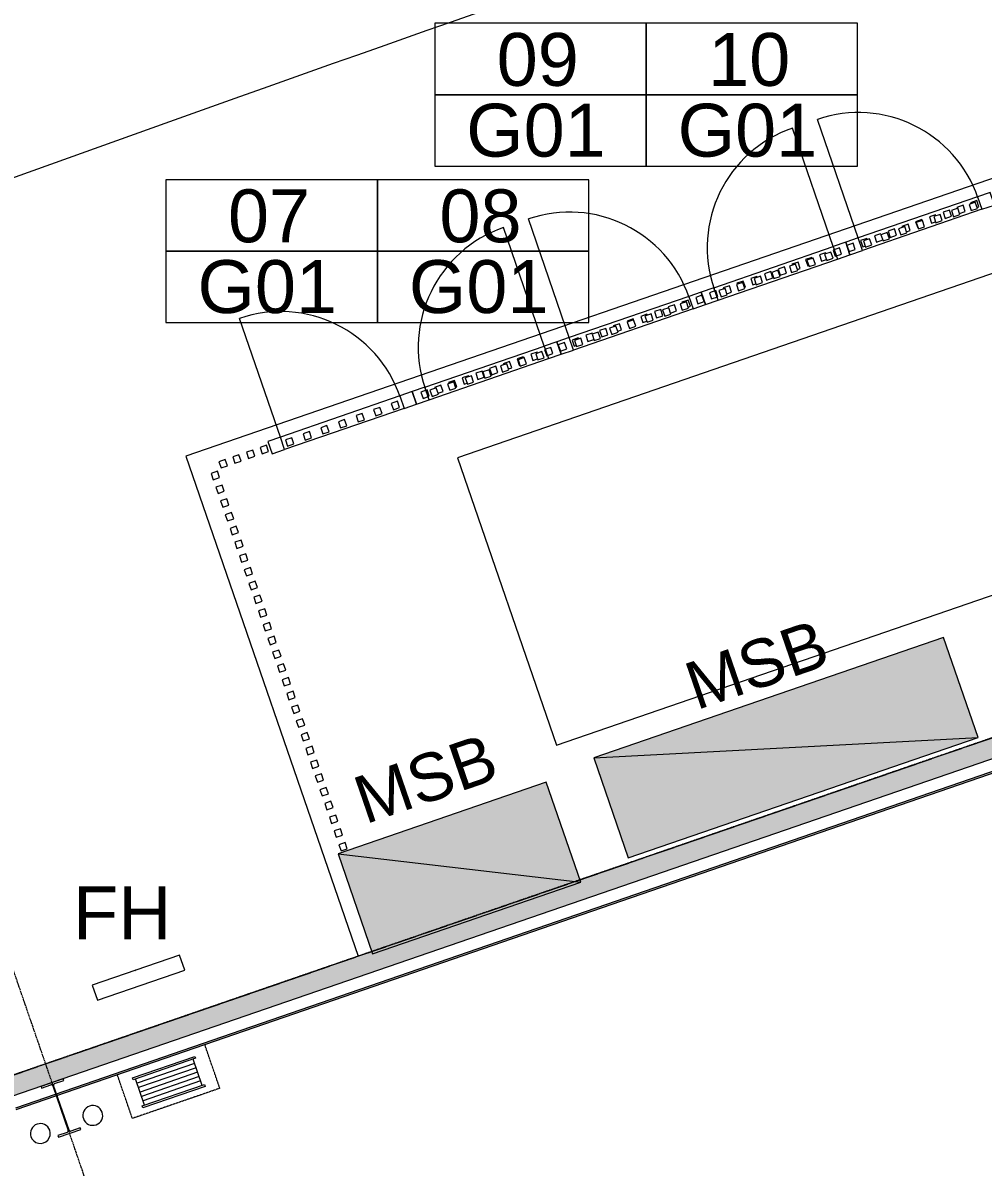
# Model space of a CAD drawing. Header units: millimetres. Extents: x -2612262 to -2065320, y 3717813 to 4283368.
# Drawn here: x -2410978 to -2403711, y 4011214 to 4019870 of the extents above; entities that cross this region are included whole.
import ezdxf

# ---------------------------------------------------------------- set-up
doc = ezdxf.new("R2010")
doc.units = ezdxf.units.MM
for name, pattern in [('Aligning Line', [3.2004, 1.6002, -1.6002]), ('Grid Line', [21, 12, -3, 3, -3]), ('Hidden', [6, 4, -2]), ('Overhead', [4, 2.5, -1.5])]:
    doc.linetypes.add(name, pattern=pattern)
for name, color, linetype, lineweight in [('A-DETL', 90, 'Continuous', 18), ('A-DETL-GENF', 92, 'Continuous', 5), ('A-DOOR', 31, 'Continuous', 5), ('A-DOOR-IDEN', 31, 'Continuous', 5), ('A-FLOR', 192, 'Continuous', 5), ('A-FLOR-OVHD', 1, 'Overhead', 13), ('A-GENM', 13, 'Continuous', 5), ('A-GLAZ-CWMG', 51, 'Continuous', 5), ('A-WALL', 113, 'Continuous', 5), ('A-WALL-FNSH', 113, 'Continuous', 13), ('A-WALL-PATT', 111, 'Continuous', 13), ('F-FIRE', 13, 'Continuous', 5), ('F-FIRE-IDEN', 13, 'Continuous', 5), ('G-ANNO-REFR', 1, 'Aligning Line', 5), ('G-ANNO-TEXT', 231, 'Continuous', 5), ('P-SANR-FIXT', 6, 'Continuous', 5), ('P-SANR-FIXT-HDLN', 131, 'Hidden', 5), ('S-BEAM', 12, 'Continuous', 5), ('S-GRID', 1, 'Continuous', 5)]:
    doc.layers.add(name, color=color, linetype=linetype, lineweight=lineweight)
doc.styles.add('Arial_1', font='arial.ttf', dxfattribs={"height": 360})
doc.styles.add('Arial_3', font='arial.ttf', dxfattribs={"height": 400})
picture_1 = doc.add_image_def('image1.jpg', size_in_pixel=(6528, 5638))

# ---------------------------------------------------------------- blocks, each defined once
blk = doc.blocks.new('Hydrant_double4 - Hydrant_double-1019364-GA - Part A')
at = {"layer": 'F-FIRE'}
for p, q in [((-2397509, 3973380.1), (-2398170.9, 3973152.2)), ((-2397470, 3973266.6), (-2397509, 3973380.1)), ((-2398131.8, 3973038.7), (-2397470, 3973266.6)), ((-2398170.9, 3973152.2), (-2398131.8, 3973038.7))]:
    blk.add_line(p, q, dxfattribs=at)
for start, end in [(99.28632, 118.71449), (279.28632, 298.71449)]:
    blk.add_arc((-2397820.4, 3973209.4), 60, start, end, dxfattribs=at)
blk = doc.blocks.new('Rectangular Mullion - 50 x 50mm-V13-GA - Part A')
at = {"layer": 'A-GLAZ-CWMG'}
for p, q in [((-25, 25), (25, 25)), ((-25, -25), (-25, 25)), ((25, 25), (25, -25)), ((25, -25), (-25, -25))]:
    blk.add_line(p, q, dxfattribs=at)
blk = doc.blocks.new('Rectangular Mullion - 50 x 50mm-V37-GA - Part A')
at = {"layer": 'A-GLAZ-CWMG'}
for p, q in [((-25, 25), (25, 25)), ((-25, -25), (-25, 25)), ((25, 25), (25, -25)), ((25, -25), (-25, -25))]:
    blk.add_line(p, q, dxfattribs=at)
blk = doc.blocks.new('Rectangular Mullion - 50 x 50mm-V38-GA - Part A')
at = {"layer": 'A-GLAZ-CWMG'}
for p, q in [((-15, 25), (25, 25)), ((25, 25), (25, -25)), ((-25, -25), (-25, -16.9)), ((25, -25), (-25, -25))]:
    blk.add_line(p, q, dxfattribs=at)
blk = doc.blocks.new('Rectangular Mullion - 50 x 50mm-V39-GA - Part A')
at = {"layer": 'A-GLAZ-CWMG'}
for p, q in [((16.1, 25), (25, 25)), ((25, 25), (25, -25)), ((-25, -25), (-25, -16.9)), ((25, -25), (-25, -25))]:
    blk.add_line(p, q, dxfattribs=at)
blk = doc.blocks.new('Rectangular Mullion - 50 x 50mm-V40-GA - Part A')
at = {"layer": 'A-GLAZ-CWMG'}
for p, q in [((-25, 25), (-2.9, 25)), ((-25, -25), (-25, 25)), ((25, -25), (-25, -25)), ((25, -16.9), (25, -25))]:
    blk.add_line(p, q, dxfattribs=at)
blk = doc.blocks.new('Rectangular Mullion - 50 x 50mm-V41-GA - Part A')
at = {"layer": 'A-GLAZ-CWMG'}
for p, q in [((-0.8, 25), (25, 25)), ((25, 25), (25, -25)), ((-25, -25), (-25, -16.9)), ((25, -25), (-25, -25))]:
    blk.add_line(p, q, dxfattribs=at)
blk = doc.blocks.new('Rectangular Mullion - 50 x 50mm-V42-GA - Part A')
at = {"layer": 'A-GLAZ-CWMG'}
for p, q in [((-25, 25), (-19.7, 25)), ((-25, -25), (-25, 25)), ((25, -25), (-25, -25)), ((25, -16.9), (25, -25))]:
    blk.add_line(p, q, dxfattribs=at)
blk = doc.blocks.new('Rectangular Mullion - 50 x 50mm-V43-GA - Part A')
at = {"layer": 'A-GLAZ-CWMG'}
for p, q in [((-25, 25), (11.3, 25)), ((-25, -25), (-25, 25)), ((25, -25), (-25, -25)), ((25, -16.9), (25, -25))]:
    blk.add_line(p, q, dxfattribs=at)
blk = doc.blocks.new('Rectangular Mullion - 50 x 50mm-V44-GA - Part A')
at = {"layer": 'A-GLAZ-CWMG'}
for p, q in [((-25, 25), (25, 25)), ((-25, -25), (-25, 25)), ((25, 25), (25, -25)), ((25, -25), (-25, -25))]:
    blk.add_line(p, q, dxfattribs=at)
blk = doc.blocks.new('Rectangular Mullion - 50 x 50mm-V14-GA - Part A')
at = {"layer": 'A-GLAZ-CWMG'}
for p, q in [((-25, 25), (25, 25)), ((-25, -25), (-25, 25)), ((25, 25), (25, -25)), ((25, -25), (-25, -25))]:
    blk.add_line(p, q, dxfattribs=at)
blk = doc.blocks.new('Rectangular Mullion - 50 x 50mm-V45-GA - Part A')
at = {"layer": 'A-GLAZ-CWMG'}
for p, q in [((-25, 25), (-8.7, 25)), ((-25, -25), (-25, 25)), ((25, -25), (-25, -25)), ((25, -16.9), (25, -25))]:
    blk.add_line(p, q, dxfattribs=at)
blk = doc.blocks.new('Rectangular Mullion - 50 x 50mm-V46-GA - Part A')
at = {"layer": 'A-GLAZ-CWMG'}
for p, q in [((-25, 25), (22.4, 25)), ((-25, -25), (-25, 25)), ((25, -25), (-25, -25)), ((25, -16.9), (25, -25))]:
    blk.add_line(p, q, dxfattribs=at)
blk = doc.blocks.new('Rectangular Mullion - 50 x 50mm-V47-GA - Part A')
at = {"layer": 'A-GLAZ-CWMG'}
for p, q in [((-6.6, 25), (25, 25)), ((25, 25), (25, -25)), ((-25, -25), (-25, -16.9)), ((25, -25), (-25, -25))]:
    blk.add_line(p, q, dxfattribs=at)
blk = doc.blocks.new('Rectangular Mullion - 50 x 50mm-V31-GA - Part A')
at = {"layer": 'A-GLAZ-CWMG'}
for p, q in [((25, 25), (25, -25)), ((-25, -25), (-25, -16.9)), ((25, -25), (-25, -25))]:
    blk.add_line(p, q, dxfattribs=at)
blk = doc.blocks.new('Rectangular Mullion - 50 x 50mm-V48-GA - Part A')
at = {"layer": 'A-GLAZ-CWMG'}
for p, q in [((-25, 25), (5.5, 25)), ((-25, -25), (-25, 25)), ((25, -25), (-25, -25)), ((25, -16.9), (25, -25))]:
    blk.add_line(p, q, dxfattribs=at)
blk = doc.blocks.new('Rectangular Mullion - 50 x 50mm-V49-GA - Part A')
at = {"layer": 'A-GLAZ-CWMG'}
for p, q in [((-23.4, 25), (25, 25)), ((25, 25), (25, -25)), ((-25, -25), (-25, -16.9)), ((25, -25), (-25, -25))]:
    blk.add_line(p, q, dxfattribs=at)
blk = doc.blocks.new('Rectangular Mullion - 50 x 50mm-V50-GA - Part A')
at = {"layer": 'A-GLAZ-CWMG'}
for p, q in [((7.6, 25), (25, 25)), ((25, 25), (25, -25)), ((-25, -25), (-25, -16.9)), ((25, -25), (-25, -25))]:
    blk.add_line(p, q, dxfattribs=at)
blk = doc.blocks.new('Rectangular Mullion - 50 x 50mm-V51-GA - Part A')
at = {"layer": 'A-GLAZ-CWMG'}
for p, q in [((-25, 25), (25, 25)), ((-25, -25), (-25, 25)), ((25, 25), (25, -25)), ((25, -25), (-25, -25))]:
    blk.add_line(p, q, dxfattribs=at)
blk = doc.blocks.new('Rectangular Mullion - 50 x 50mm-V52-GA - Part A')
at = {"layer": 'A-GLAZ-CWMG'}
for p, q in [((-12.4, 25), (25, 25)), ((25, 25), (25, -25)), ((-25, -25), (-25, -16.9)), ((25, -25), (-25, -25))]:
    blk.add_line(p, q, dxfattribs=at)
blk = doc.blocks.new('Rectangular Mullion - 50 x 50mm-V53-GA - Part A')
at = {"layer": 'A-GLAZ-CWMG'}
for p, q in [((18.7, 25), (25, 25)), ((25, 25), (25, -25)), ((-25, -25), (-25, -16.9)), ((25, -25), (-25, -25))]:
    blk.add_line(p, q, dxfattribs=at)
blk = doc.blocks.new('Rectangular Mullion - 50 x 50mm-V54-GA - Part A')
at = {"layer": 'A-GLAZ-CWMG'}
for p, q in [((-25, 25), (-0.3, 25)), ((-25, -25), (-25, 25)), ((25, -25), (-25, -25)), ((25, -16.9), (25, -25))]:
    blk.add_line(p, q, dxfattribs=at)
blk = doc.blocks.new('Rectangular Mullion - 50 x 50mm-V55-GA - Part A')
at = {"layer": 'A-GLAZ-CWMG'}
for p, q in [((1.8, 25), (25, 25)), ((25, 25), (25, -25)), ((-25, -25), (-25, -16.9)), ((25, -25), (-25, -25))]:
    blk.add_line(p, q, dxfattribs=at)
blk = doc.blocks.new('Rectangular Mullion - 50 x 50mm-V56-GA - Part A')
at = {"layer": 'A-GLAZ-CWMG'}
for p, q in [((-25, 25), (-17.1, 25)), ((-25, -25), (-25, 25)), ((25, -25), (-25, -25)), ((25, -16.9), (25, -25))]:
    blk.add_line(p, q, dxfattribs=at)
blk = doc.blocks.new('Rectangular Mullion - 50 x 50mm-V57-GA - Part A')
at = {"layer": 'A-GLAZ-CWMG'}
for p, q in [((-25, 25), (13.9, 25)), ((-25, -25), (-25, 25)), ((25, -25), (-25, -25)), ((25, -16.9), (25, -25))]:
    blk.add_line(p, q, dxfattribs=at)
blk = doc.blocks.new('Rectangular Mullion - 50 x 50mm-V58-GA - Part A')
at = {"layer": 'A-GLAZ-CWMG'}
for p, q in [((-25, 25), (25, 25)), ((-25, -25), (-25, 25)), ((25, 25), (25, -25)), ((25, -25), (-25, -25))]:
    blk.add_line(p, q, dxfattribs=at)
blk = doc.blocks.new('Rectangular Mullion - 50 x 50mm-V59-GA - Part A')
at = {"layer": 'A-GLAZ-CWMG'}
for p, q in [((-25, 25), (-6.1, 25)), ((-25, -25), (-25, 25)), ((25, -25), (-25, -25)), ((25, -16.9), (25, -25))]:
    blk.add_line(p, q, dxfattribs=at)
blk = doc.blocks.new('Rectangular Mullion - 50 x 50mm-V60-GA - Part A')
at = {"layer": 'A-GLAZ-CWMG'}
for p, q in [((-25, 25), (25, 25)), ((-25, -25), (-25, 25)), ((25, -25), (-25, -25)), ((25, -16.9), (25, -25))]:
    blk.add_line(p, q, dxfattribs=at)
blk = doc.blocks.new('Rectangular Mullion - 50 x 50mm-V61-GA - Part A')
at = {"layer": 'A-GLAZ-CWMG'}
for p, q in [((-4, 25), (25, 25)), ((25, 25), (25, -25)), ((-25, -25), (-25, -16.9)), ((25, -25), (-25, -25))]:
    blk.add_line(p, q, dxfattribs=at)
blk = doc.blocks.new('Rectangular Mullion - 50 x 50mm-V62-GA - Part A')
at = {"layer": 'A-GLAZ-CWMG'}
for p, q in [((-25, -25), (-25, 25)), ((25, -25), (-25, -25)), ((25, -16.9), (25, -25))]:
    blk.add_line(p, q, dxfattribs=at)
blk = doc.blocks.new('Rectangular Mullion - 50 x 50mm-V63-GA - Part A')
at = {"layer": 'A-GLAZ-CWMG'}
for p, q in [((-25, 25), (8.1, 25)), ((-25, -25), (-25, 25)), ((25, -25), (-25, -25)), ((25, -16.9), (25, -25))]:
    blk.add_line(p, q, dxfattribs=at)
blk = doc.blocks.new('Rectangular Mullion - 50 x 50mm-V64-GA - Part A')
at = {"layer": 'A-GLAZ-CWMG'}
for p, q in [((-20.8, 25), (25, 25)), ((25, 25), (25, -25)), ((-25, -25), (-25, -16.9)), ((25, -25), (-25, -25))]:
    blk.add_line(p, q, dxfattribs=at)
blk = doc.blocks.new('Rectangular Mullion - 50 x 50mm-V65-GA - Part A')
at = {"layer": 'A-GLAZ-CWMG'}
for p, q in [((10.2, 25), (25, 25)), ((25, 25), (25, -25)), ((-25, -25), (-25, -16.9)), ((25, -25), (-25, -25))]:
    blk.add_line(p, q, dxfattribs=at)
blk = doc.blocks.new('Mechanical - Condensers - Mechanical - Condensers-1249279-GA - Part A')
at = {"layer": 'A-GENM', "lineweight": 13}
for p, q in [((-2403056.5, 4018175.4), (-2407689.5, 4016580.1)), ((-2407689.5, 4016580.1), (-2406940.7, 4014405.4)), ((-2406940.7, 4014405.4), (-2402307.7, 4016000.7))]:
    blk.add_line(p, q, dxfattribs=at)
blk = doc.blocks.new('Plumbing_FHR_AAA - 500mm Dia x 240mm D-1557692-GA - Part A')
at = {"layer": 'P-SANR-FIXT'}
for p, q in [((-125, 427), (375, 427)), ((-125, 412), (-125, 427)), ((375, 412), (-125, 412)), ((-105, 412), (-105, 202)), ((-105, 377), (355, 377)), ((355, 412), (355, 202)), ((375, 427), (375, 412)), ((-105, 342), (355, 342)), ((-105, 307), (355, 307)), ((-105, 272), (355, 272)), ((-125, 202), (375, 202)), ((-125, 187), (-125, 202)), ((375, 187), (-125, 187)), ((-105, 237), (355, 237)), ((375, 202), (375, 187))]:
    blk.add_line(p, q, dxfattribs=at)
at = {"layer": 'P-SANR-FIXT-HDLN'}
for p, q in [((-225, 477), (-225, 127)), ((-225, 477), (475, 477)), ((475, 477), (475, 127))]:
    blk.add_line(p, q, dxfattribs=at)
blk = doc.blocks.new('Downpipe - Straight - 01 - 150D-1616291-GA - Part A')
at = {"layer": 'P-SANR-FIXT'}
for start, end in [(0, 180), (360, 180), (180, 0), (180, 360)]:
    blk.add_arc((-39.8, 100), 75, start, end, dxfattribs=at)
blk = doc.blocks.new('Downpipe - Straight - 01 - 150D-1616292-GA - Part A')
at = {"layer": 'P-SANR-FIXT'}
for start, end in [(360, 180), (0, 180), (180, 360), (180, 0)]:
    blk.add_arc((-39.8, -100), 75, start, end, dxfattribs=at)
blk = doc.blocks.new('Structural Framing 46 - Structural Framing 1-1621990-GA - Part A')
at = {"layer": 'S-BEAM', "lineweight": 13}
for p, q in [((-2410672.7, 4011882.7), (-2410841, 4011824.8)), ((-2410738.2, 4011846.6), (-2410668.6, 4011870.6)), ((-2410668.6, 4011870.6), (-2410672.7, 4011882.7)), ((-2410841, 4011824.8), (-2410836.9, 4011812.7)), ((-2410836.9, 4011812.7), (-2410767.2, 4011836.6)), ((-2410752.7, 4011829.6), (-2410636.3, 4011491.5)), ((-2410628.9, 4011494), (-2410745.3, 4011832.1)), ((-2410708.8, 4011440.9), (-2410540.5, 4011498.8)), ((-2410544.7, 4011510.9), (-2410614.4, 4011486.9)), ((-2410540.5, 4011498.8), (-2410544.7, 4011510.9)), ((-2410643.3, 4011477), (-2410713, 4011453)), ((-2410713, 4011453), (-2410708.8, 4011440.9))]:
    blk.add_line(p, q, dxfattribs=at)
for centre, start, end in [((-2410763.5, 4011825.9), 19.00041, 109.00041), ((-2410734.5, 4011835.8), 109.00041, 199.00041), ((-2410647, 4011487.8), 289.00041, 19.00041), ((-2410618.1, 4011497.7), 199.00041, 289.00041)]:
    blk.add_arc(centre, 11.4, start, end, dxfattribs=at)
blk = doc.blocks.new('Curtain_Wall_Batten_Door - Louvre Single Door-1772445-GA - Part A')
at = {"layer": 'A-DOOR'}
for p, q in [((-398.2, 33.1), (-448.2, 33.1)), ((-448.2, 33.1), (-448.2, -16.9)), ((-398.2, -16.9), (-398.2, 33.1)), ((-257.1, 33.1), (-307.1, 33.1)), ((-307.1, 33.1), (-307.1, -16.9)), ((-257.1, -16.9), (-257.1, 33.1)), ((-116.1, 33.1), (-166.1, 33.1)), ((-166.1, 33.1), (-166.1, -16.9)), ((-116.1, -16.9), (-116.1, 33.1)), ((25, 33.1), (-25, 33.1)), ((-25, 33.1), (-25, -16.9)), ((25, -16.9), (25, 33.1)), ((166.1, 33.1), (116.1, 33.1)), ((116.1, 33.1), (116.1, -16.9)), ((166.1, -16.9), (166.1, 33.1)), ((307.1, 33.1), (257.1, 33.1)), ((257.1, 33.1), (257.1, -16.9)), ((307.1, -16.9), (307.1, 33.1)), ((448.2, 33.1), (398.2, 33.1)), ((398.2, 33.1), (398.2, -16.9)), ((448.2, -16.9), (448.2, 33.1)), ((-448.2, -16.9), (-398.2, -16.9)), ((-307.1, -16.9), (-257.1, -16.9)), ((-166.1, -16.9), (-116.1, -16.9)), ((-25, -16.9), (25, -16.9)), ((116.1, -16.9), (166.1, -16.9)), ((257.1, -16.9), (307.1, -16.9)), ((398.2, -16.9), (448.2, -16.9)), ((478.2, -41.9), (478.2, -998.2))]:
    blk.add_line(p, q, dxfattribs=at)
blk.add_arc((478.2, -41.9), 956.3, 180, 270, dxfattribs=at)
blk = doc.blocks.new('Rectangular Mullion - 100 x 100mm-1674794-GA - Part A')
at = {"layer": 'A-GLAZ-CWMG'}
for p, q in [((-2408125.5, 4017048.1), (-2409029.7, 4016736.8)), ((-2408092.9, 4016953.6), (-2408997.1, 4016642.2))]:
    blk.add_line(p, q, dxfattribs=at)
blk = doc.blocks.new('Rectangular Mullion - 100 x 100mm-1677029-GA - Part A')
at = {"layer": 'A-GLAZ-CWMG'}
for p, q in [((-100, 50), (0, 50)), ((-100, -50), (-100, 50)), ((0, 50), (0, -50)), ((0, -50), (-100, -50))]:
    blk.add_line(p, q, dxfattribs=at)
blk = doc.blocks.new('Rectangular Mullion - 100 x 100mm-1677030-GA - Part A')
at = {"layer": 'A-GLAZ-CWMG'}
for p, q in [((0, 50), (-100, 50)), ((-100, 50), (-100, -50)), ((0, -50), (0, 50)), ((-100, -50), (0, -50))]:
    blk.add_line(p, q, dxfattribs=at)
blk = doc.blocks.new('Curtain_Wall_Batten_Door - Louvre Single Door-2718797-GA - Part A')
at = {"layer": 'A-DOOR'}
for p, q in [((478.2, 41.9), (478.2, 998.2)), ((-398.2, 16.9), (-448.2, 16.9)), ((-448.2, 16.9), (-448.2, -33.1)), ((-398.2, -33.1), (-398.2, 16.9)), ((-257.1, 16.9), (-307.1, 16.9)), ((-307.1, 16.9), (-307.1, -33.1)), ((-257.1, -33.1), (-257.1, 16.9)), ((-116.1, 16.9), (-166.1, 16.9)), ((-166.1, 16.9), (-166.1, -33.1)), ((-116.1, -33.1), (-116.1, 16.9)), ((25, 16.9), (-25, 16.9)), ((-25, 16.9), (-25, -33.1)), ((25, -33.1), (25, 16.9)), ((166.1, 16.9), (116.1, 16.9)), ((116.1, 16.9), (116.1, -33.1)), ((166.1, -33.1), (166.1, 16.9)), ((307.1, 16.9), (257.1, 16.9)), ((257.1, 16.9), (257.1, -33.1)), ((307.1, -33.1), (307.1, 16.9)), ((448.2, 16.9), (398.2, 16.9)), ((398.2, 16.9), (398.2, -33.1)), ((448.2, -33.1), (448.2, 16.9)), ((-448.2, -33.1), (-398.2, -33.1)), ((-307.1, -33.1), (-257.1, -33.1)), ((-166.1, -33.1), (-116.1, -33.1)), ((-25, -33.1), (25, -33.1)), ((116.1, -33.1), (166.1, -33.1)), ((257.1, -33.1), (307.1, -33.1)), ((398.2, -33.1), (448.2, -33.1))]:
    blk.add_line(p, q, dxfattribs=at)
blk.add_arc((478.2, 41.9), 956.3, 90, 180, dxfattribs=at)
blk = doc.blocks.new('Rectangular Mullion - 100 x 100mm-2718796-GA - Part A')
at = {"layer": 'A-GLAZ-CWMG'}
for p, q in [((-2407936.4, 4017113.2), (-2407032.2, 4017424.6)), ((-2407903.8, 4017018.7), (-2406999.6, 4017330))]:
    blk.add_line(p, q, dxfattribs=at)
blk = doc.blocks.new('Rectangular Mullion - 100 x 100mm-1765060-GA - Part A')
at = {"layer": 'A-GLAZ-CWMG'}
for p, q in [((-100, 50), (0, 50)), ((-100, -50), (-100, 50)), ((0, 50), (0, -50)), ((0, -50), (-100, -50))]:
    blk.add_line(p, q, dxfattribs=at)
blk = doc.blocks.new('Rectangular Mullion - 100 x 100mm-1765061-GA - Part A')
at = {"layer": 'A-GLAZ-CWMG'}
for p, q in [((0, 50), (-100, 50)), ((-100, 50), (-100, -50)), ((0, -50), (0, 50)), ((-100, -50), (0, -50))]:
    blk.add_line(p, q, dxfattribs=at)
blk = doc.blocks.new('Rectangular Mullion - 100 x 100mm-V210-GA - Part A')
at = {"layer": 'A-GLAZ-CWMG'}
for p, q in [((-2405749.8, 4017866.1), (-2404845.6, 4018177.5)), ((-2405717.2, 4017771.6), (-2404813, 4018082.9))]:
    blk.add_line(p, q, dxfattribs=at)
blk = doc.blocks.new('Rectangular Mullion - 100 x 100mm-V211-GA - Part A')
at = {"layer": 'A-GLAZ-CWMG'}
for p, q in [((-2405938.9, 4017801), (-2406843.1, 4017489.7)), ((-2405906.3, 4017706.5), (-2406810.5, 4017395.1))]:
    blk.add_line(p, q, dxfattribs=at)
blk = doc.blocks.new('Rectangular Mullion - 100 x 100mm-V212-GA - Part A')
at = {"layer": 'A-GLAZ-CWMG'}
for p, q in [((-2403752.3, 4018554), (-2404656.5, 4018242.6)), ((-2403719.7, 4018459.4), (-2404623.9, 4018148.1))]:
    blk.add_line(p, q, dxfattribs=at)
blk = doc.blocks.new('AA_DOOR_MARK _ TYPE MARK_HA2 - Mark _ Type Mark-1751130-GA - Part A')
at = {"layer": 'A-DOOR-IDEN'}
for p, q in [((4, 2.7), (-4, 2.7)), ((-4, 2.7), (-4, 0)), ((4, 0), (4, 2.7)), ((4, 0), (-4, 0)), ((4, -2.7), (4, 0)), ((-4, 0), (4, 0)), ((-4, 0), (-4, -2.7)), ((-4, -2.7), (4, -2.7))]:
    blk.add_line(p, q, dxfattribs=at)

msp = doc.modelspace()

# ---------------------------------------------------------------- hatches: boundary and pattern name
at = {"layer": 'A-DETL-GENF'}
for points in [[(-2406657.4, 4014309.6), (-2403749.5, 4014464.8), (-2404009.9, 4015221.2), (-2406378.9, 4014405.4)], [(-2406396.9, 4013553.1), (-2403749.5, 4014464.8), (-2406657.4, 4014309.6), (-2406632.5, 4014237.2)], [(-2406756.5, 4013370.3), (-2407017, 4014126.7), (-2408592.7, 4013584.1), (-2406759.5, 4013370.6)], [(-2408332.2, 4012827.7), (-2406759.5, 4013370.6), (-2408592.7, 4013584.1), (-2408334.6, 4012834.8)]]:
    msp.add_hatch(color=7, dxfattribs=at).paths.add_polyline_path(points)
at = {"layer": 'A-WALL-PATT', "lineweight": 5}
h = msp.add_hatch(dxfattribs=at)
h.set_pattern_fill('FP_2', color=256, style=0, pattern_type=2)
h.set_pattern_definition([(50, (0, 0), (1457.47236, -127.5124), [152.4, -1676.4]), (355, (0, 0), (-281.9423, 1528.4541), [121.92, -1341.12]), (100.451, (121.5, -10.6), (1175.54118, 1400.9327), [129.52, -1424.721]), (46.184, (0, 406.4), (2168.6325, -336.3419), [228.6, -2514.6]), (96.636, (180.7, 378.4), (1899.2207, 1979.4208), [194.28, -2137.081]), (351.184, (0, 406.4), (1899.2401, 1979.4025), [182.88, -2011.68]), (21, (203.2, 304.8), (1212.9148, -818.1215), [152.4, -1676.4]), (326, (203.2, 304.8), (494.41695, 1473.50445), [121.92, -1341.12]), (71.451, (304.3, 236.6), (1707.33713, 655.36968), [129.52, -1424.721]), (37.5, (0, 0), (24.709387, 676.44024), [67.056, -1257.808, 67.056, -1294.384, -1346.2]), (37.5, (0, 0), (24.709387, 676.44024), [-2686.304, 67.056, -1279.144]), (7.5, (0, 0), (534.55775, 801.44425), [67.056, -709.168, 67.056, -1227.328, -513.08]), (7.5, (0, 0), (534.55775, 801.44425), [-2070.608, 67.056, -446.024]), (327.5, (-453.14, 0), (1084.727506, -45.831226), [67.056, -440.944, 67.056, -1517.904, -2103.12]), (327.5, (-453.14, 0), (1084.727506, -45.831226), [-2092.96, 67.056, -2036.064]), (317.5, (-656.3, 0), (1185.03465, 203.41354), [67.056, -593.344, 67.056, -985.52, -1493.52]), (317.5, (-656.3, 0), (1185.03465, 203.41354), [-1712.976, 67.056, -1426.464])])
h.paths.add_polyline_path([(-2442689, 4000858.2), (-2434655.7, 4003624.3), (-2434704.5, 4003766.1), (-2442737.8, 4001000)])
h.paths.add_polyline_path([(-2432891.3, 4004231.8), (-2412827.5, 4011140.5), (-2412876.3, 4011282.4), (-2432939.9, 4004373), (-2432897.8, 4004250.6)])
h.paths.add_polyline_path([(-2411063.2, 4011748.1), (-2372629.8, 4024982), (-2372678.7, 4025123.9), (-2406762.5, 4013387.6), (-2406756.5, 4013370.3), (-2408332.2, 4012827.7), (-2408338.2, 4012845), (-2411111.8, 4011889.2), (-2411069.6, 4011766.8)])
h.paths.add_polyline_path([(-2370865.5, 4025589.6), (-2356461.5, 4030549.4), (-2356510.3, 4030691.2), (-2370914.1, 4025730.7), (-2370871.9, 4025608.3)])
h.paths.add_polyline_path([(-2354697.2, 4031156.9), (-2353799.9, 4031465.9), (-2353848.7, 4031607.7), (-2354745.8, 4031298), (-2354703.6, 4031175.6)])
h = msp.add_hatch(dxfattribs=at)
h.set_pattern_fill('FP_1', color=256, style=0, pattern_type=2)
h.set_pattern_definition([(0, (0, 0), (812.8, 203.2), [67.056, -542.544, 67.056, -542.544, -3251.2]), (0, (0, 0), (812.8, 203.2), [-1219.2, 67.056, -1152.144, 67.056, -542.544, -1422.4]), (0, (0, 0), (812.8, 203.2), [-3048, 67.056, -339.344, 67.056, -948.944]), (120, (304.8, 101.6), (-582.376362, 602.305448), [67.056, -542.544, 67.056, -542.544, -3251.2]), (120, (304.8, 101.6), (-582.376362, 602.305448), [-1219.2, 67.056, -1152.144, 67.056, -542.544, -1422.4]), (120, (304.8, 101.6), (-582.376362, 602.305448), [-3048, 67.056, -339.344, 67.056, -948.944]), (240, (406.4, 508), (-230.423638, -805.505448), [67.056, -542.544, 67.056, -542.544, -3251.2]), (240, (406.4, 508), (-230.423638, -805.505448), [-1219.2, 67.056, -1152.144, 67.056, -542.544, -1422.4]), (240, (406.4, 508), (-230.423638, -805.505448), [-3048, 67.056, -339.344, 67.056, -948.944])])
h.paths.add_polyline_path([(-2442655.1, 4000759.8), (-2437658.7, 4002480.3), (-2437662.6, 4002491.6), (-2442659.1, 4000771.2)])
h.paths.add_polyline_path([(-2435014.1, 4003390.9), (-2434622.1, 4003526.7), (-2434625.7, 4003537.3), (-2435017.9, 4003401.7)])
h.paths.add_polyline_path([(-2432857.5, 4004133.5), (-2425048.6, 4006822.4), (-2425052.5, 4006833.7), (-2432860.8, 4004143.2), (-2432858.3, 4004135.8)])
h.paths.add_polyline_path([(-2422401.1, 4007734), (-2412793.9, 4011042.9), (-2412797.5, 4011053.6), (-2422405, 4007745.3), (-2422403.2, 4007739.9)])
h.paths.add_polyline_path([(-2411029.3, 4011649.7), (-2399349.8, 4015671.4), (-2399353.7, 4015682.7), (-2411032.6, 4011659.4), (-2411030.1, 4011652)])
h.paths.add_polyline_path([(-2396702.4, 4016583), (-2372596.2, 4024884.4), (-2372599.9, 4024895), (-2396706.3, 4016594.3), (-2396703.8, 4016587.2)])
h.paths.add_polyline_path([(-2370831.6, 4025491.2), (-2356427.9, 4030451.7), (-2356431.5, 4030462.4), (-2370835, 4025500.9), (-2370832.4, 4025493.5)])
h.paths.add_polyline_path([(-2354663.3, 4031058.5), (-2353995.8, 4031288.7), (-2353998.7, 4031300.1), (-2354666.6, 4031068.2), (-2354664.1, 4031060.9)])

# ---------------------------------------------------------------- linework, layer by layer
at = {"layer": 'A-DETL', "lineweight": 5}
for p, q in [((-2404009.9, 4015221.2), (-2406657.4, 4014309.6)), ((-2403749.5, 4014464.8), (-2404009.9, 4015221.2)), ((-2406657.4, 4014309.6), (-2403749.5, 4014464.8)), ((-2406396.9, 4013553.1), (-2403749.5, 4014464.8)), ((-2406657.4, 4014309.6), (-2406396.9, 4013553.1)), ((-2407017, 4014126.7), (-2408592.7, 4013584.1)), ((-2406756.5, 4013370.3), (-2407017, 4014126.7)), ((-2408592.7, 4013584.1), (-2408332.2, 4012827.7)), ((-2408592.7, 4013584.1), (-2406756.5, 4013370.3)), ((-2408332.2, 4012827.7), (-2406756.5, 4013370.3))]:
    msp.add_line(p, q, dxfattribs=at)
at = {"layer": 'A-FLOR'}
for p, q in [((-2374287.3, 4028800.4), (-2409744.2, 4016591.4)), ((-2409868.8, 4019120.5), (-2419330, 4015732.5)), ((-2409744.2, 4016591.4), (-2408441.9, 4012809.3))]:
    msp.add_line(p, q, dxfattribs=at)
msp.add_open_spline([(-2375318.2, 4029437.9), (-2379215, 4028498.7), (-2390854.9, 4025472), (-2402321.2, 4021823.3), (-2409868.8, 4019120.5)], degree=3, knots=[-0.75, -0.75, -0.75, -0.75, -0.5, 0, 0, 0, 0], dxfattribs=at)
at = {"layer": 'A-FLOR-OVHD'}
msp.add_line((-2458270.6, 3995651.5), (-2354074.7, 4031529.9), dxfattribs=at)
msp.add_line((-2458270.6, 3995651.5), (-2354074.7, 4031529.9), dxfattribs=at)
at = {"layer": 'A-WALL', "color": 250, "lineweight": 13}
for p, q in [((-2372678.7, 4025123.9), (-2406762.5, 4013387.6)), ((-2372629.8, 4024982), (-2411063.2, 4011748.1)), ((-2408338.2, 4012845), (-2411112, 4011889.9))]:
    msp.add_line(p, q, dxfattribs=at)
at = {"layer": 'A-WALL'}
msp.add_line((-2399353.7, 4015682.7), (-2411033.2, 4011661.1), dxfattribs=at)
at = {"layer": 'A-WALL-FNSH', "color": 7, "lineweight": 5}
msp.add_line((-2411029.3, 4011649.7), (-2399349.8, 4015671.4), dxfattribs=at)
at = {"layer": 'S-GRID', "linetype": 'Grid Line'}
for p, q in [((-2339544.7, 4036533), (-2476719.9, 3989298.8)), ((-2395148.9, 3966525.9), (-2416721.1, 4029174.7))]:
    msp.add_line(p, q, dxfattribs=at)

# ---------------------------------------------------------------- block references
at = {"layer": 'A-DOOR'}
for name, p, rotation in [('Curtain_Wall_Batten_Door - Louvre Single Door-2718797-GA - Part A', (-2403094.8, 4018727.5), 19.00040712018425), ('Curtain_Wall_Batten_Door - Louvre Single Door-1772445-GA - Part A', (-2404188.1, 4018351), 199.0004071201834), ('Curtain_Wall_Batten_Door - Louvre Single Door-2718797-GA - Part A', (-2405281.4, 4017974.5), 19.00040712018626), ('Curtain_Wall_Batten_Door - Louvre Single Door-1772445-GA - Part A', (-2406374.7, 4017598.1), 199.0004071201854), ('Curtain_Wall_Batten_Door - Louvre Single Door-2718797-GA - Part A', (-2407468, 4017221.6), 19.00040712019558), ('Curtain_Wall_Batten_Door - Louvre Single Door-1772445-GA - Part A', (-2408561.3, 4016845.2), 199.0004071201948)]:
    msp.add_blockref(name, p, dxfattribs=dict(at, rotation=rotation))
at = {"layer": 'A-DOOR-IDEN', "xscale": 199.9999999999999, "yscale": 199.9999999999999, "zscale": 199.9999999999999}
for p in [(-2407061.3, 4019326.5), (-2405461.3, 4019326.5), (-2409095.1, 4018143.3), (-2407495.1, 4018143.3)]:
    msp.add_blockref('AA_DOOR_MARK _ TYPE MARK_HA2 - Mark _ Type Mark-1751130-GA - Part A', p, dxfattribs=at)
at = {"layer": 'A-GENM'}
msp.add_blockref('Mechanical - Condensers - Mechanical - Condensers-1249279-GA - Part A', (0, 0), dxfattribs=at)
at = {"layer": 'A-GLAZ-CWMG'}
for name in ['Rectangular Mullion - 100 x 100mm-V212-GA - Part A', 'Rectangular Mullion - 100 x 100mm-V210-GA - Part A', 'Rectangular Mullion - 100 x 100mm-V211-GA - Part A', 'Rectangular Mullion - 100 x 100mm-2718796-GA - Part A', 'Rectangular Mullion - 100 x 100mm-1674794-GA - Part A']:
    msp.add_blockref(name, (0, 0), dxfattribs=at)
at = {"layer": 'A-GLAZ-CWMG', "extrusion": (0, 0, -1)}
for name, p, rotation in [('Rectangular Mullion - 50 x 50mm-V65-GA - Part A', (2403774, 4018493.6), 160.9995928798051), ('Rectangular Mullion - 100 x 100mm-1677029-GA - Part A', (2403641.4, 4018539.2), 160.9995928798166), ('Rectangular Mullion - 50 x 50mm-V63-GA - Part A', (2404086.1, 4018386.1), 160.9995928798051), ('Rectangular Mullion - 50 x 50mm-V13-GA - Part A', (2403982, 4018422), 160.9995928798051), ('Rectangular Mullion - 50 x 50mm-V64-GA - Part A', (2403878, 4018457.8), 160.9995928798051), ('Rectangular Mullion - 50 x 50mm-V61-GA - Part A', (2404294.1, 4018314.5), 160.9995928798051), ('Rectangular Mullion - 50 x 50mm-V62-GA - Part A', (2404190.1, 4018350.3), 160.9995928798051), ('Rectangular Mullion - 50 x 50mm-V60-GA - Part A', (2404502.1, 4018242.9), 160.9995928798051), ('Rectangular Mullion - 50 x 50mm-V13-GA - Part A', (2404398.1, 4018278.7), 160.9995928798051), ('Rectangular Mullion - 50 x 50mm-V58-GA - Part A', (2404814.1, 4018135.5), 160.9995928798051), ('Rectangular Mullion - 50 x 50mm-V14-GA - Part A', (2404710.1, 4018171.3), 160.9995928798051), ('Rectangular Mullion - 50 x 50mm-V59-GA - Part A', (2404606.1, 4018207.1), 160.9995928798051), ('Rectangular Mullion - 50 x 50mm-V56-GA - Part A', (2405022.1, 4018063.8), 160.9995928798051), ('Rectangular Mullion - 50 x 50mm-V57-GA - Part A', (2404918.1, 4018099.6), 160.9995928798051), ('Rectangular Mullion - 50 x 50mm-V13-GA - Part A', (2405334.1, 4017956.4), 160.9995928798051), ('Rectangular Mullion - 50 x 50mm-V13-GA - Part A', (2405230.1, 4017992.2), 160.9995928798051), ('Rectangular Mullion - 50 x 50mm-V55-GA - Part A', (2405126.1, 4018028), 160.9995928798051), ('Rectangular Mullion - 50 x 50mm-V53-GA - Part A', (2405542.1, 4017884.8), 160.9995928798051), ('Rectangular Mullion - 50 x 50mm-V54-GA - Part A', (2405438.1, 4017920.6), 160.9995928798051), ('Rectangular Mullion - 100 x 100mm-1677029-GA - Part A', (2405828.1, 4017786.3), 160.9995928798146), ('Rectangular Mullion - 100 x 100mm-1765060-GA - Part A', (2405828.1, 4017786.3), 340.9995928798138), ('Rectangular Mullion - 50 x 50mm-V51-GA - Part A', (2405750.2, 4017813.1), 160.9995928798051), ('Rectangular Mullion - 50 x 50mm-V52-GA - Part A', (2405646.2, 4017848.9), 160.9995928798051), ('Rectangular Mullion - 50 x 50mm-V49-GA - Part A', (2406062.2, 4017705.7), 160.9995928798051), ('Rectangular Mullion - 50 x 50mm-V50-GA - Part A', (2405958.2, 4017741.5), 160.9995928798051), ('Rectangular Mullion - 50 x 50mm-V14-GA - Part A', (2405854.2, 4017777.3), 160.9995928798051), ('Rectangular Mullion - 50 x 50mm-V48-GA - Part A', (2406270.2, 4017634.1), 160.9995928798051), ('Rectangular Mullion - 50 x 50mm-V13-GA - Part A', (2406166.2, 4017669.9), 160.9995928798051), ('Rectangular Mullion - 50 x 50mm-V13-GA - Part A', (2406582.2, 4017526.6), 160.9995928798051), ('Rectangular Mullion - 50 x 50mm-V47-GA - Part A', (2406478.2, 4017562.4), 160.9995928798051), ('Rectangular Mullion - 50 x 50mm-V31-GA - Part A', (2406374.2, 4017598.3), 160.9995928798051), ('Rectangular Mullion - 50 x 50mm-V45-GA - Part A', (2406790.2, 4017455), 160.9995928798051), ('Rectangular Mullion - 50 x 50mm-V46-GA - Part A', (2406686.2, 4017490.8), 160.9995928798051), ('Rectangular Mullion - 50 x 50mm-V43-GA - Part A', (2407102.2, 4017347.6), 160.9995928798051), ('Rectangular Mullion - 50 x 50mm-V44-GA - Part A', (2406998.2, 4017383.4), 160.9995928798051), ('Rectangular Mullion - 50 x 50mm-V14-GA - Part A', (2406894.2, 4017419.2), 160.9995928798051), ('Rectangular Mullion - 50 x 50mm-V41-GA - Part A', (2407310.3, 4017275.9), 160.9995928798051), ('Rectangular Mullion - 50 x 50mm-V42-GA - Part A', (2407206.3, 4017311.8), 160.9995928798051), ('Rectangular Mullion - 50 x 50mm-V13-GA - Part A', (2407518.3, 4017204.3), 160.9995928798051), ('Rectangular Mullion - 50 x 50mm-V13-GA - Part A', (2407414.3, 4017240.1), 160.9995928798051), ('Rectangular Mullion - 50 x 50mm-V38-GA - Part A', (2407830.3, 4017096.9), 160.9995928798051), ('Rectangular Mullion - 50 x 50mm-V39-GA - Part A', (2407726.3, 4017132.7), 160.9995928798051), ('Rectangular Mullion - 50 x 50mm-V40-GA - Part A', (2407622.3, 4017168.5), 160.9995928798051), ('Rectangular Mullion - 100 x 100mm-1677029-GA - Part A', (2408014.7, 4017033.4), 160.9995928798052), ('Rectangular Mullion - 100 x 100mm-1765060-GA - Part A', (2408014.7, 4017033.4), 340.9995928798044), ('Rectangular Mullion - 50 x 50mm-V37-GA - Part A', (2407934.3, 4017061.1), 160.9995928798051), ('Rectangular Mullion - 50 x 50mm-V13-GA - Part A', (2409358.5, 4016570.6), 160.9995928798051), ('Rectangular Mullion - 50 x 50mm-V13-GA - Part A', (2409254.5, 4016606.5), 160.9995928798051), ('Rectangular Mullion - 50 x 50mm-V13-GA - Part A', (2409150.5, 4016642.3), 160.9995928798051), ('Rectangular Mullion - 50 x 50mm-V13-GA - Part A', (2409462.5, 4016534.8), 160.9995928798051), ('Rectangular Mullion - 50 x 50mm-V13-GA - Part A', (2409521.8, 4016445.7), 70.99959287979122), ('Rectangular Mullion - 50 x 50mm-V13-GA - Part A', (2409485.9, 4016341.7), 70.99959287979122), ('Rectangular Mullion - 50 x 50mm-V13-GA - Part A', (2409450.1, 4016237.7), 70.99959287979122), ('Rectangular Mullion - 50 x 50mm-V13-GA - Part A', (2409414.3, 4016133.7), 70.99959287979122), ('Rectangular Mullion - 50 x 50mm-V13-GA - Part A', (2409378.5, 4016029.7), 70.99959287979122), ('Rectangular Mullion - 50 x 50mm-V13-GA - Part A', (2409342.7, 4015925.7), 70.99959287979122), ('Rectangular Mullion - 50 x 50mm-V13-GA - Part A', (2409306.9, 4015821.7), 70.99959287979122), ('Rectangular Mullion - 50 x 50mm-V13-GA - Part A', (2409271.1, 4015717.6), 70.99959287979122), ('Rectangular Mullion - 50 x 50mm-V13-GA - Part A', (2409235.2, 4015613.6), 70.99959287979122), ('Rectangular Mullion - 50 x 50mm-V13-GA - Part A', (2409199.4, 4015509.6), 70.99959287979122), ('Rectangular Mullion - 50 x 50mm-V13-GA - Part A', (2409163.6, 4015405.6), 70.99959287979122), ('Rectangular Mullion - 50 x 50mm-V13-GA - Part A', (2409127.8, 4015301.6), 70.99959287979122), ('Rectangular Mullion - 50 x 50mm-V13-GA - Part A', (2409092, 4015197.6), 70.99959287979122), ('Rectangular Mullion - 50 x 50mm-V13-GA - Part A', (2409056.2, 4015093.6), 70.99959287979122), ('Rectangular Mullion - 50 x 50mm-V13-GA - Part A', (2409020.4, 4014989.6), 70.99959287979122), ('Rectangular Mullion - 50 x 50mm-V13-GA - Part A', (2408984.6, 4014885.6), 70.99959287979122), ('Rectangular Mullion - 50 x 50mm-V13-GA - Part A', (2408948.7, 4014781.6), 70.99959287979122), ('Rectangular Mullion - 50 x 50mm-V13-GA - Part A', (2408912.9, 4014677.6), 70.99959287979122), ('Rectangular Mullion - 50 x 50mm-V13-GA - Part A', (2408877.1, 4014573.6), 70.99959287979122), ('Rectangular Mullion - 50 x 50mm-V13-GA - Part A', (2408841.3, 4014469.6), 70.99959287979122), ('Rectangular Mullion - 50 x 50mm-V13-GA - Part A', (2408805.5, 4014365.6), 70.99959287979122), ('Rectangular Mullion - 50 x 50mm-V13-GA - Part A', (2408769.7, 4014261.6), 70.99959287979122), ('Rectangular Mullion - 50 x 50mm-V13-GA - Part A', (2408733.9, 4014157.5), 70.99959287979122), ('Rectangular Mullion - 50 x 50mm-V13-GA - Part A', (2408698, 4014053.5), 70.99959287979122), ('Rectangular Mullion - 50 x 50mm-V13-GA - Part A', (2408662.2, 4013949.5), 70.99959287979122), ('Rectangular Mullion - 50 x 50mm-V13-GA - Part A', (2408626.4, 4013845.5), 70.99959287979122), ('Rectangular Mullion - 50 x 50mm-V13-GA - Part A', (2408590.6, 4013741.5), 70.99959287979122), ('Rectangular Mullion - 50 x 50mm-V13-GA - Part A', (2408554.8, 4013637.5), 70.99959287979122)]:
    msp.add_blockref(name, p, dxfattribs=dict(at, rotation=rotation))
at = {"layer": 'A-GLAZ-CWMG'}
for name, p, rotation in [('Rectangular Mullion - 100 x 100mm-1677030-GA - Part A', (-2404734.8, 4018162.8), 199.0004071201834), ('Rectangular Mullion - 100 x 100mm-1765061-GA - Part A', (-2404734.8, 4018162.8), 19.00040712018626), ('Rectangular Mullion - 100 x 100mm-1677030-GA - Part A', (-2406921.4, 4017409.8), 199.0004071201854), ('Rectangular Mullion - 100 x 100mm-1765061-GA - Part A', (-2406921.4, 4017409.8), 19.00040712019558), ('Rectangular Mullion - 100 x 100mm-1677030-GA - Part A', (-2409108, 4016656.9), 199.0004071201948)]:
    msp.add_blockref(name, p, dxfattribs=dict(at, rotation=rotation))
at = {"layer": 'F-FIRE'}
msp.add_blockref('Hydrant_double4 - Hydrant_double-1019364-GA - Part A', (-12282.9, 39437.2), dxfattribs=at)
at = {"layer": 'P-SANR-FIXT'}
for name, p, rotation in [('Plumbing_FHR_AAA - 500mm Dia x 240mm D-1557692-GA - Part A', (-2409855.7, 4012188.2), 199.0004071202119), ('Downpipe - Straight - 01 - 150D-1616291-GA - Part A', (-2410379, 4011523.6), 19.00040712024361), ('Downpipe - Straight - 01 - 150D-1616292-GA - Part A', (-2410851.4, 4011360.9), 199.0004071202827)]:
    msp.add_blockref(name, p, dxfattribs=dict(at, rotation=rotation))
at = {"layer": 'S-BEAM'}
msp.add_blockref('Structural Framing 46 - Structural Framing 1-1621990-GA - Part A', (0, 0), dxfattribs=at)

# ---------------------------------------------------------------- texts
at = {"layer": 'A-DOOR-IDEN', "char_height": 400, "attachment_point": 1, "style": 'Arial_3'}
for s, insert, width in [('09', (-2407392.1, 4019793.3), 769.62), ('10', (-2405792.1, 4019793.3), 769.62), ('G01', (-2407622.9, 4019258), 1298.734), ('G01', (-2406022.9, 4019258), 1298.734), ('07', (-2409425.9, 4018610), 769.62), ('08', (-2407825.9, 4018610), 769.62), ('G01', (-2409656.7, 4018074.8), 1298.734), ('G01', (-2408056.7, 4018074.8), 1298.734)]:
    msp.add_mtext(s, dxfattribs=dict(at, insert=insert, width=width))
at = {"layer": 'F-FIRE-IDEN', "insert": (-2410598.1, 4013338), "char_height": 400, "width": 913.924, "attachment_point": 1, "style": 'Arial_3'}
msp.add_mtext('FH', dxfattribs=at)
at = {"layer": 'G-ANNO-TEXT', "color": 7, "char_height": 360, "width": 1298.734, "attachment_point": 1, "rotation": 19.00041, "style": 'Arial_1'}
for insert in [(-2405998.9, 4015009.2), (-2408505, 4014146.3)]:
    msp.add_mtext('MSB', dxfattribs=dict(at, insert=insert))

# ---------------------------------------------------------------- pictures from other files: only their frames are drawn
at = {"layer": 'G-ANNO-REFR'}
image = msp.add_image(picture_1, insert=(-2382054.9, 4283368.1), size_in_units=(433000, 373966.6), rotation=-122.11743, dxfattribs=at)
image.dxf.flags = 15

doc.saveas('drawing.dxf')
